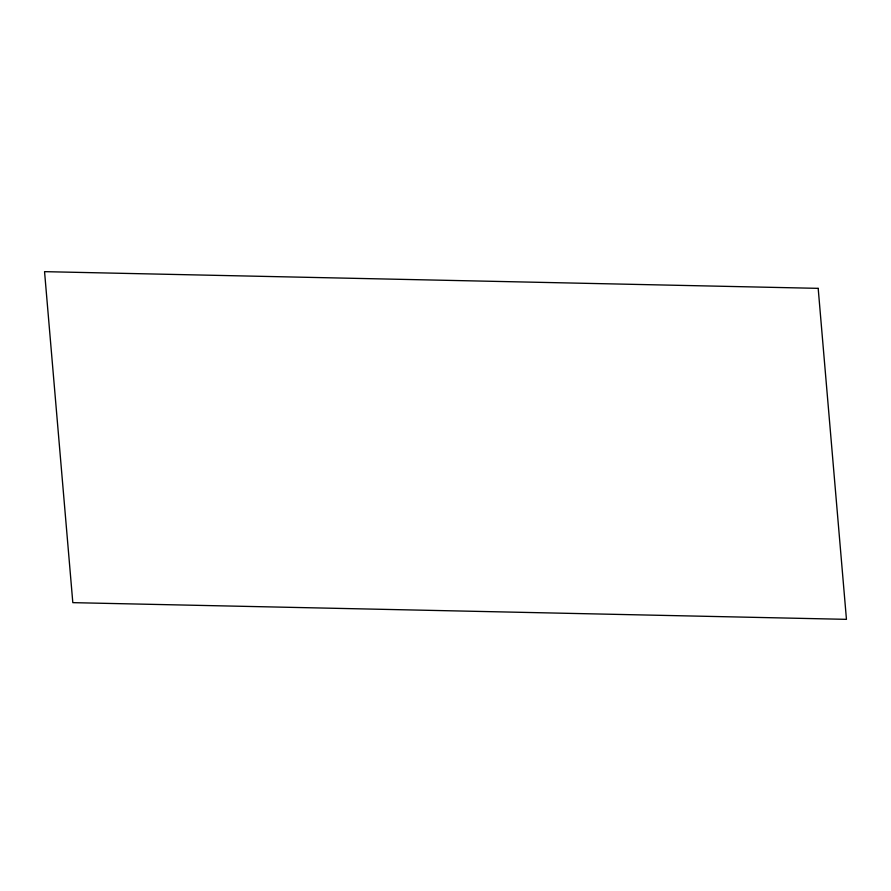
<?xml version="1.0" encoding="UTF-8"?>
<svg xmlns="http://www.w3.org/2000/svg" width="891" height="891" viewBox="0 0 891 891"><rect width="100%" height="100%" fill="white"/><g stroke="black" fill="none" stroke-linecap="round" stroke-linejoin="round"><path stroke-width="1.34" d="M818.183 288.35L44.55 271.655L72.817 602.65L846.45 619.345L818.183 288.35"/></g></svg>
